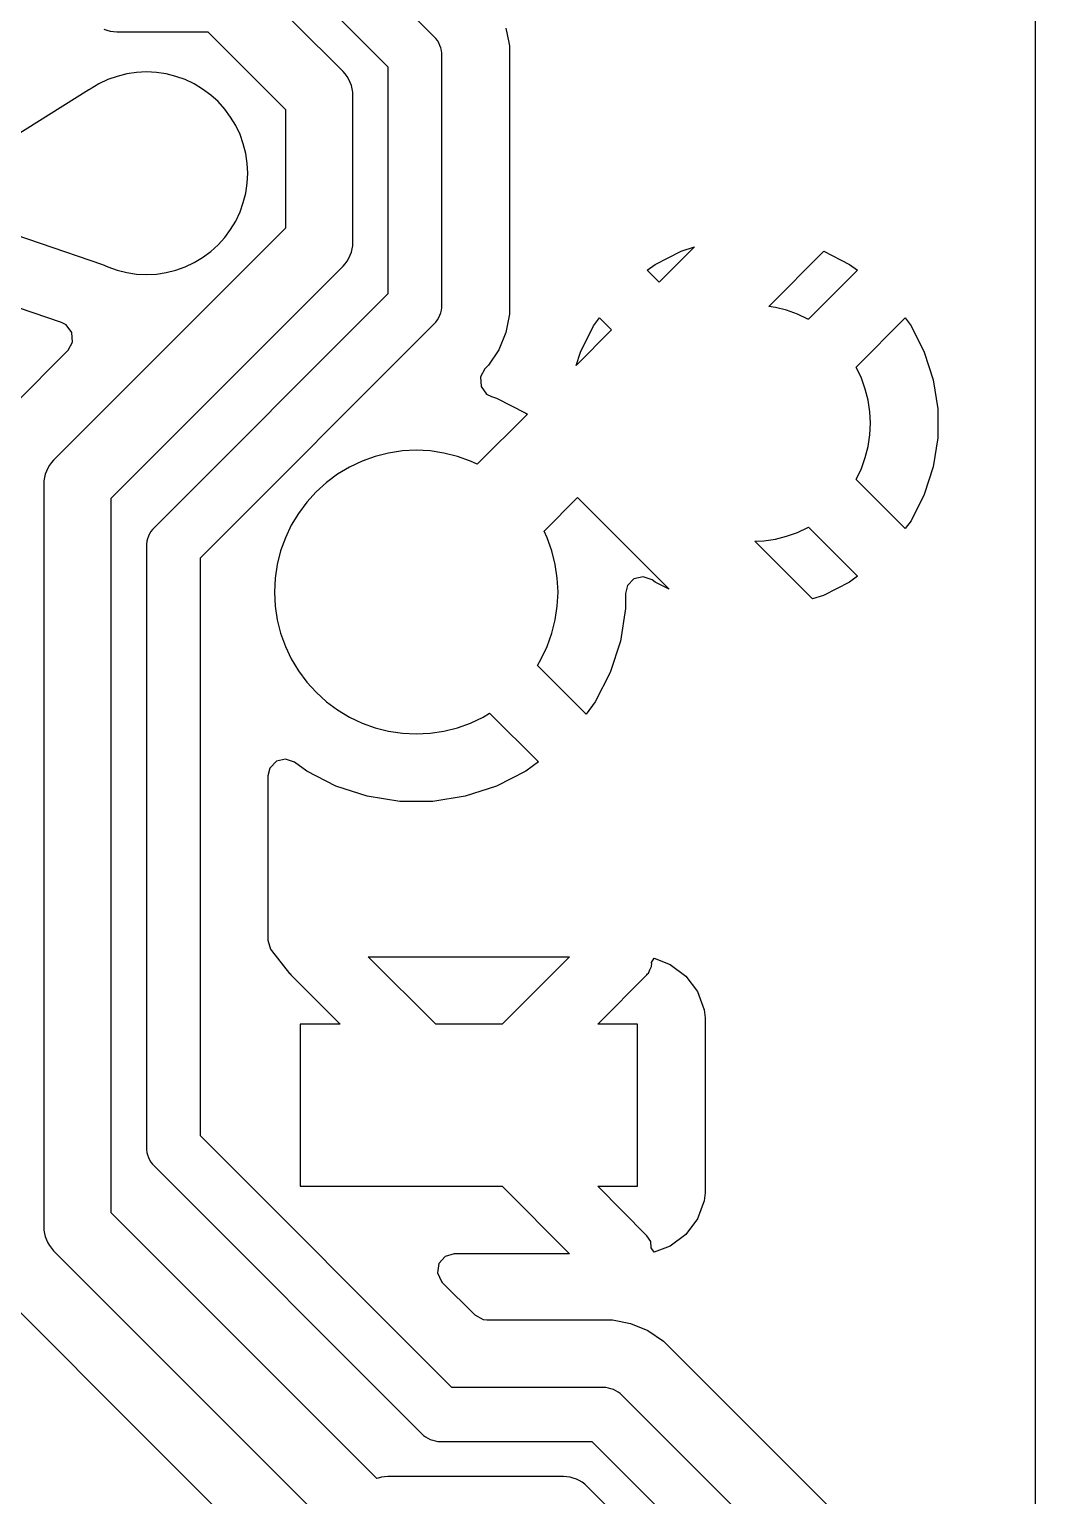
# Model space of a CAD drawing. Header units: metres. Extents: x 0.3 to 99.7, y 0.3 to 59.7.
# Drawn here: x 92.24 to 99.7, y 32.41 to 43.27 of the extents above; entities that cross this region are included whole.
import ezdxf

# ---------------------------------------------------------------- set-up
doc = ezdxf.new("R2010")
doc.units = ezdxf.units.M

msp = doc.modelspace()

# ---------------------------------------------------------------- linework, layer by layer
for points in [[(99.699, 3.803), (99.699, 56.197)], [(93.98, 43.91), (94.9, 42.989), (94.9, 42.989), (94.9, 42.989), (94.9, 42.989), (94.9, 42.989), (94.9, 42.989), (94.9, 42.989), (94.9, 42.989), (94.9, 42.989), (94.9, 42.989), (94.9, 42.989), (94.9, 42.989), (94.9, 42.989), (94.9, 42.989), (94.9, 42.989), (94.9, 42.989), (94.9, 42.989), (94.9, 42.989), (94.9, 41.31), (94.9, 41.31), (94.9, 41.31), (94.9, 41.31), (94.9, 41.31), (94.9, 41.31), (94.9, 41.31), (94.9, 41.31), (94.9, 41.31), (94.9, 41.31), (94.9, 41.31), (94.9, 41.31), (94.9, 41.31), (94.9, 41.31), (94.9, 41.31), (94.9, 41.31), (94.9, 41.31), (94.9, 41.31), (93.169, 39.578), (93.155, 39.564), (93.144, 39.548), (93.134, 39.531), (93.125, 39.513), (93.119, 39.495), (93.114, 39.476), (93.111, 39.456), (93.11, 39.437), (93.11, 34.99), (93.111, 34.97), (93.114, 34.951), (93.119, 34.932), (93.125, 34.913), (93.134, 34.896), (93.144, 34.879), (93.155, 34.863), (93.169, 34.849), (95.149, 32.869), (95.163, 32.855), (95.179, 32.844), (95.196, 32.834), (95.213, 32.825), (95.232, 32.819), (95.251, 32.814), (95.27, 32.811), (95.29, 32.81), (96.411, 32.81), (96.411, 32.81), (96.411, 32.81), (96.411, 32.81), (96.411, 32.81), (96.411, 32.81), (96.411, 32.81), (96.411, 32.81), (96.411, 32.81), (96.411, 32.81), (96.411, 32.81), (96.411, 32.81), (96.411, 32.81), (96.411, 32.81), (96.411, 32.81), (96.411, 32.81), (96.411, 32.81), (96.411, 32.81), (97.8, 31.421)], [(98.141, 31.646), (96.636, 33.151), (96.621, 33.165), (96.605, 33.176), (96.588, 33.186), (96.571, 33.195), (96.552, 33.201), (96.533, 33.206), (96.514, 33.209), (96.494, 33.21), (95.373, 33.21), (95.373, 33.21), (95.373, 33.21), (95.373, 33.21), (95.373, 33.21), (95.373, 33.21), (95.373, 33.21), (95.373, 33.21), (95.373, 33.21), (95.373, 33.21), (95.373, 33.21), (95.373, 33.21), (95.373, 33.21), (95.373, 33.21), (95.373, 33.21), (95.373, 33.21), (95.373, 33.21), (95.373, 33.21), (93.51, 35.073), (93.51, 35.073), (93.51, 35.073), (93.51, 35.073), (93.51, 35.073), (93.51, 35.073), (93.51, 35.073), (93.51, 35.073), (93.51, 35.073), (93.51, 35.073), (93.51, 35.073), (93.51, 35.073), (93.51, 35.073), (93.51, 35.073), (93.51, 35.073), (93.51, 35.073), (93.51, 35.073), (93.51, 35.073), (93.51, 39.354), (93.51, 39.354), (93.51, 39.354), (93.51, 39.354), (93.51, 39.354), (93.51, 39.354), (93.51, 39.354), (93.51, 39.354), (93.51, 39.354), (93.51, 39.354), (93.51, 39.354), (93.51, 39.354), (93.51, 39.354), (93.51, 39.354), (93.51, 39.354), (93.51, 39.354), (93.51, 39.354), (93.51, 39.354), (95.241, 41.085), (95.255, 41.1), (95.266, 41.116), (95.276, 41.133), (95.285, 41.15), (95.291, 41.169), (95.296, 41.188), (95.299, 41.207), (95.3, 41.227), (95.3, 43.072), (95.299, 43.092), (95.296, 43.111), (95.291, 43.13), (95.285, 43.149), (95.276, 43.167), (95.266, 43.184), (95.255, 43.199), (95.241, 43.214), (94.602, 43.853)], [(97.438, 31.416), (96.377, 32.477), (96.359, 32.493), (96.339, 32.508), (96.318, 32.521), (96.296, 32.531), (96.273, 32.539), (96.249, 32.545), (96.225, 32.549), (96.2, 32.55), (94.9, 32.55), (94.875, 32.549), (94.851, 32.545), (94.827, 32.539), (94.818, 32.536), (94.818, 32.536), (94.818, 32.536), (94.818, 32.536), (94.818, 32.536), (94.818, 32.536), (94.818, 32.536), (94.818, 32.536), (94.818, 32.536), (94.818, 32.536), (94.818, 32.536), (94.818, 32.536), (94.818, 32.536), (94.818, 32.536), (94.818, 32.536), (94.818, 32.536), (94.818, 32.536), (94.818, 32.536), (94.818, 32.536), (94.818, 32.536), (94.818, 32.536), (94.818, 32.536), (94.818, 32.536), (94.818, 32.536), (94.818, 32.536), (94.818, 32.536), (92.85, 34.504), (92.85, 34.504), (92.85, 34.504), (92.85, 34.504), (92.85, 34.504), (92.85, 34.504), (92.85, 34.504), (92.85, 34.504), (92.85, 34.504), (92.85, 34.504), (92.85, 34.504), (92.85, 34.504), (92.85, 34.504), (92.85, 34.504), (92.85, 34.504), (92.85, 34.504), (92.85, 34.504), (92.85, 34.504), (92.85, 39.796), (92.85, 39.796), (92.85, 39.796), (92.85, 39.796), (92.85, 39.796), (92.85, 39.796), (92.85, 39.796), (92.85, 39.796), (92.85, 39.796), (92.85, 39.796), (92.85, 39.796), (92.85, 39.796), (92.85, 39.796), (92.85, 39.796), (92.85, 39.796), (92.85, 39.796), (92.85, 39.796), (92.85, 39.796), (94.567, 41.513), (94.583, 41.531), (94.598, 41.551), (94.611, 41.572), (94.621, 41.594), (94.629, 41.617), (94.635, 41.641), (94.639, 41.665), (94.64, 41.69), (94.64, 42.778), (94.639, 42.803), (94.635, 42.827), (94.629, 42.851), (94.621, 42.874), (94.611, 42.896), (94.598, 42.917), (94.583, 42.937), (94.567, 42.955), (93.845, 43.677)], [(92.795, 43.269), (92.818, 43.261), (92.842, 43.255), (92.866, 43.251), (92.89, 43.25), (93.565, 43.25), (93.565, 43.25), (93.565, 43.25), (93.565, 43.25), (93.565, 43.25), (93.565, 43.25), (93.565, 43.25), (93.565, 43.25), (93.565, 43.25), (93.565, 43.25), (93.565, 43.25), (93.565, 43.25), (93.565, 43.25), (93.565, 43.25), (93.565, 43.25), (93.565, 43.25), (93.565, 43.25), (93.565, 43.25), (94.14, 42.675), (94.14, 42.675), (94.14, 42.675), (94.14, 42.675), (94.14, 42.675), (94.14, 42.675), (94.14, 42.675), (94.14, 42.675), (94.14, 42.675), (94.14, 42.675), (94.14, 42.675), (94.14, 42.675), (94.14, 42.675), (94.14, 42.675), (94.14, 42.675), (94.14, 42.675), (94.14, 42.675), (94.14, 42.675), (94.14, 41.794), (94.14, 41.794), (94.14, 41.794), (94.14, 41.794), (94.14, 41.794), (94.14, 41.794), (94.14, 41.794), (94.14, 41.794), (94.14, 41.794), (94.14, 41.794), (94.14, 41.794), (94.14, 41.794), (94.14, 41.794), (94.14, 41.794), (94.14, 41.794), (94.14, 41.794), (94.14, 41.794), (94.14, 41.794), (92.423, 40.077), (92.407, 40.059), (92.392, 40.039), (92.379, 40.018), (92.369, 39.996), (92.361, 39.973), (92.355, 39.949), (92.351, 39.925), (92.35, 39.9), (92.35, 34.4), (92.351, 34.375), (92.355, 34.351), (92.361, 34.327), (92.369, 34.304), (92.379, 34.282), (92.392, 34.261), (92.407, 34.241), (92.423, 34.223), (94.623, 32.023)], [(95.774, 43.277), (95.795, 43.17), (95.8, 43.145), (95.801, 43.141), (95.801, 43.141), (95.801, 43.141), (95.801, 43.141), (95.801, 43.141), (95.801, 43.141), (95.801, 41.158), (95.801, 41.158), (95.801, 41.158), (95.801, 41.158), (95.801, 41.158), (95.801, 41.158), (95.801, 41.158), (95.801, 41.158), (95.801, 41.158), (95.801, 41.158), (95.801, 41.158), (95.801, 41.158), (95.801, 41.158), (95.801, 41.158), (95.801, 41.158), (95.801, 41.158), (95.801, 41.158), (95.801, 41.158), (95.801, 41.158), (95.801, 41.158), (95.801, 41.158), (95.801, 41.158), (95.801, 41.158), (95.801, 41.158), (95.801, 41.158), (95.801, 41.158), (95.801, 41.158), (95.801, 41.158), (95.801, 41.158), (95.801, 41.158), (95.801, 41.158), (95.801, 41.158), (95.801, 41.158), (95.801, 41.158), (95.801, 41.158), (95.801, 41.158), (95.801, 41.158), (95.801, 41.158), (95.801, 41.158), (95.774, 41.023), (95.774, 41.023), (95.774, 41.023), (95.774, 41.023), (95.774, 41.023), (95.774, 41.023), (95.774, 41.023), (95.774, 41.023), (95.721, 40.895), (95.721, 40.895), (95.721, 40.895), (95.721, 40.895), (95.721, 40.895), (95.721, 40.895), (95.644, 40.78), (95.644, 40.78), (95.644, 40.78), (95.644, 40.78), (95.644, 40.78), (95.644, 40.78), (95.618, 40.754), (95.585, 40.693), (95.59, 40.623), (95.631, 40.567), (95.667, 40.549), (95.705, 40.536), (95.705, 40.536), (95.705, 40.536), (95.705, 40.536), (95.705, 40.536), (95.705, 40.536), (95.922, 40.426), (95.922, 40.426), (95.922, 40.426), (95.922, 40.426), (95.922, 40.426), (95.922, 40.426), (95.933, 40.418), (95.933, 40.418), (95.933, 40.418), (95.933, 40.418), (95.933, 40.418), (95.933, 40.418), (95.933, 40.418), (95.933, 40.418), (95.933, 40.418), (95.933, 40.418), (95.933, 40.418), (95.933, 40.418), (95.933, 40.418), (95.933, 40.418), (95.933, 40.418), (95.933, 40.418), (95.933, 40.418), (95.933, 40.418), (95.933, 40.418), (95.933, 40.418), (95.933, 40.418), (95.933, 40.418), (95.933, 40.418), (95.933, 40.418), (95.933, 40.418), (95.933, 40.418), (95.933, 40.418), (95.933, 40.418), (95.933, 40.418), (95.933, 40.418), (95.933, 40.418), (95.933, 40.418), (95.933, 40.418), (95.933, 40.418), (95.933, 40.418), (95.933, 40.418), (95.933, 40.418), (95.933, 40.418), (95.561, 40.047), (95.561, 40.047), (95.561, 40.047), (95.561, 40.047), (95.561, 40.047), (95.561, 40.047), (95.561, 40.047), (95.561, 40.047), (95.561, 40.047), (95.561, 40.047), (95.561, 40.047), (95.561, 40.047), (95.561, 40.047), (95.561, 40.047), (95.561, 40.047), (95.561, 40.047), (95.561, 40.047), (95.561, 40.047), (95.561, 40.047), (95.561, 40.047), (95.561, 40.047), (95.561, 40.047), (95.561, 40.047), (95.561, 40.047), (95.561, 40.047), (95.561, 40.047), (95.561, 40.047), (95.561, 40.047), (95.512, 40.07), (95.415, 40.105), (95.315, 40.13), (95.213, 40.145), (95.11, 40.15), (95.007, 40.145), (94.905, 40.13), (94.805, 40.105), (94.708, 40.07), (94.615, 40.026), (94.527, 39.973), (94.444, 39.912), (94.368, 39.842), (94.298, 39.766), (94.237, 39.683), (94.184, 39.595), (94.14, 39.502), (94.105, 39.405), (94.08, 39.305), (94.065, 39.203), (94.06, 39.1), (94.065, 38.997), (94.08, 38.895), (94.105, 38.795), (94.14, 38.698), (94.184, 38.605), (94.237, 38.517), (94.298, 38.434), (94.368, 38.358), (94.444, 38.288), (94.527, 38.227), (94.615, 38.174), (94.708, 38.13), (94.805, 38.095), (94.905, 38.07), (95.007, 38.055), (95.11, 38.05), (95.213, 38.055), (95.315, 38.07), (95.415, 38.095), (95.512, 38.13), (95.605, 38.174), (95.653, 38.203), (95.653, 38.203), (95.653, 38.203), (95.653, 38.203), (95.653, 38.203), (95.653, 38.203), (95.653, 38.203), (95.653, 38.203), (95.653, 38.203), (95.653, 38.203), (95.653, 38.203), (95.653, 38.203), (95.653, 38.203), (95.653, 38.203), (95.653, 38.203), (95.653, 38.203), (95.653, 38.203), (95.653, 38.203), (95.653, 38.203), (95.653, 38.203), (95.653, 38.203), (95.653, 38.203), (95.653, 38.203), (95.653, 38.203), (95.653, 38.203), (95.653, 38.203), (95.653, 38.203), (95.653, 38.203), (96.015, 37.842), (96.015, 37.842), (96.015, 37.842), (96.015, 37.842), (96.015, 37.842), (96.015, 37.842), (96.015, 37.842), (96.015, 37.842), (96.015, 37.842), (96.015, 37.842), (96.015, 37.842), (96.015, 37.842), (96.015, 37.842), (96.015, 37.842), (96.015, 37.842), (96.015, 37.842), (96.015, 37.842), (96.015, 37.842), (96.015, 37.842), (96.015, 37.842), (96.015, 37.842), (96.015, 37.842), (96.015, 37.842), (96.015, 37.842), (96.015, 37.842), (96.015, 37.842), (96.015, 37.842), (96.015, 37.842), (96.015, 37.842), (96.015, 37.842), (96.015, 37.842), (96.015, 37.842), (96.015, 37.842), (96.015, 37.842), (96.015, 37.842), (96.015, 37.842), (96.015, 37.842), (96.015, 37.842), (96.015, 37.842), (96.015, 37.842), (95.922, 37.774), (95.922, 37.774), (95.922, 37.774), (95.922, 37.774), (95.922, 37.774), (95.922, 37.774), (95.705, 37.664), (95.705, 37.664), (95.705, 37.664), (95.705, 37.664), (95.705, 37.664), (95.705, 37.664), (95.473, 37.588), (95.473, 37.588), (95.473, 37.588), (95.473, 37.588), (95.473, 37.588), (95.473, 37.588), (95.232, 37.55), (95.232, 37.55), (95.232, 37.55), (95.232, 37.55), (95.232, 37.55), (95.232, 37.55), (94.988, 37.55), (94.988, 37.55), (94.988, 37.55), (94.988, 37.55), (94.988, 37.55), (94.988, 37.55), (94.747, 37.588), (94.747, 37.588), (94.747, 37.588), (94.747, 37.588), (94.747, 37.588), (94.747, 37.588), (94.515, 37.664), (94.515, 37.664), (94.515, 37.664), (94.515, 37.664), (94.515, 37.664), (94.515, 37.664), (94.298, 37.774), (94.298, 37.774), (94.298, 37.774), (94.298, 37.774), (94.298, 37.774), (94.298, 37.774), (94.207, 37.84), (94.142, 37.863), (94.074, 37.848), (94.025, 37.797), (94.011, 37.74), (94.011, 36.523), (94.03, 36.456), (94.037, 36.446), (94.171, 36.276), (94.176, 36.273), (94.176, 36.273), (94.176, 36.273), (94.176, 36.273), (94.176, 36.273), (94.176, 36.273), (94.176, 36.273), (94.176, 36.273), (94.176, 36.273), (94.176, 36.273), (94.181, 36.266), (94.546, 35.9), (94.546, 35.9), (94.546, 35.9), (94.546, 35.9), (94.546, 35.9), (94.546, 35.9), (94.546, 35.9), (94.546, 35.9), (94.546, 35.9), (94.546, 35.9), (94.546, 35.9), (94.546, 35.9), (94.546, 35.9), (94.546, 35.9), (94.546, 35.9), (94.546, 35.9), (94.546, 35.9), (94.546, 35.9), (94.546, 35.9), (94.546, 35.9), (94.546, 35.9), (94.546, 35.9), (94.546, 35.9), (94.546, 35.9), (94.546, 35.9), (94.546, 35.9), (94.546, 35.9), (94.546, 35.9), (94.546, 35.9), (94.546, 35.9), (94.546, 35.9), (94.546, 35.9), (94.546, 35.9), (94.546, 35.9), (94.546, 35.9), (94.546, 35.9), (94.546, 35.9), (94.546, 35.9), (94.546, 35.9), (94.546, 35.9), (94.546, 35.9), (94.546, 35.9), (94.546, 35.9), (94.546, 35.9), (94.546, 35.9), (94.546, 35.9), (94.546, 35.9), (94.546, 35.9), (94.546, 35.9), (94.546, 35.9), (94.25, 35.9), (94.25, 34.7), (95.746, 34.7), (95.746, 34.7), (95.746, 34.7), (95.746, 34.7), (95.746, 34.7), (95.746, 34.7), (95.746, 34.7), (95.746, 34.7), (95.746, 34.7), (95.746, 34.7), (95.746, 34.7), (95.746, 34.7), (95.746, 34.7), (95.746, 34.7), (95.746, 34.7), (95.746, 34.7), (95.746, 34.7), (95.746, 34.7), (96.246, 34.2), (96.246, 34.2), (96.246, 34.2), (96.246, 34.2), (96.246, 34.2), (96.246, 34.2), (96.246, 34.2), (96.246, 34.2), (96.246, 34.2), (96.246, 34.2), (96.246, 34.2), (96.246, 34.2), (96.246, 34.2), (96.246, 34.2), (96.246, 34.2), (96.246, 34.2), (96.246, 34.2), (96.246, 34.2), (96.246, 34.2), (96.246, 34.2), (96.246, 34.2), (96.246, 34.2), (96.246, 34.2), (96.246, 34.2), (96.246, 34.2), (96.246, 34.2), (96.246, 34.2), (96.246, 34.2), (96.246, 34.2), (96.246, 34.2), (96.246, 34.2), (96.246, 34.2), (96.246, 34.2), (96.246, 34.2), (96.246, 34.2), (96.246, 34.2), (96.246, 34.2), (96.246, 34.2), (96.246, 34.2), (96.246, 34.2), (96.246, 34.2), (96.246, 34.2), (96.246, 34.2), (96.246, 34.2), (96.246, 34.2), (96.246, 34.2), (96.246, 34.2), (96.246, 34.2), (96.246, 34.2), (96.246, 34.2), (96.246, 34.2), (96.246, 34.2), (95.39, 34.2), (95.323, 34.18), (95.277, 34.128), (95.267, 34.058), (95.296, 33.995), (95.302, 33.988), (95.544, 33.747), (95.605, 33.713), (95.632, 33.711), (96.563, 33.711), (96.563, 33.711), (96.563, 33.711), (96.563, 33.711), (96.563, 33.711), (96.563, 33.711), (96.698, 33.684), (96.698, 33.684), (96.698, 33.684), (96.698, 33.684), (96.698, 33.684), (96.698, 33.684), (96.698, 33.684), (96.698, 33.684), (96.826, 33.631), (96.826, 33.631), (96.826, 33.631), (96.826, 33.631), (96.826, 33.631), (96.826, 33.631), (96.941, 33.554), (96.941, 33.554), (96.941, 33.554), (96.941, 33.554), (96.941, 33.554), (96.941, 33.554), (98.544, 31.951)], [(92.785, 41.527), (92.785, 41.527), (92.785, 41.527), (92.785, 41.527), (92.824, 41.509), (92.893, 41.484), (92.964, 41.466), (93.037, 41.455), (93.111, 41.452), (93.184, 41.455), (93.257, 41.466), (93.328, 41.484), (93.398, 41.509), (93.464, 41.54), (93.527, 41.578), (93.587, 41.622), (93.641, 41.671), (93.691, 41.726), (93.734, 41.785), (93.772, 41.848), (93.804, 41.915), (93.828, 41.984), (93.846, 42.055), (93.857, 42.128), (93.861, 42.202), (93.857, 42.275), (93.846, 42.348), (93.828, 42.419), (93.804, 42.489), (93.772, 42.555), (93.734, 42.618), (93.691, 42.677), (93.641, 42.732), (93.587, 42.781), (93.527, 42.825), (93.464, 42.863), (93.398, 42.895), (93.328, 42.919), (93.257, 42.937), (93.184, 42.948), (93.111, 42.952), (93.037, 42.948), (92.964, 42.937), (92.893, 42.919), (92.824, 42.895), (92.757, 42.863), (92.694, 42.825), (92.687, 42.82), (92.687, 42.82), (92.687, 42.82), (92.687, 42.82), (92.687, 42.82), (92.687, 42.82), (92.687, 42.82), (92.687, 42.82), (92.687, 42.82), (92.687, 42.82), (92.687, 42.82), (92.687, 42.82), (92.684, 42.819), (92.016, 42.402)], [(91.859, 41.842), (92.785, 41.527)], [(96.909, 41.394), (96.909, 41.394), (96.909, 41.394), (96.909, 41.394), (96.909, 41.394), (96.909, 41.394), (96.909, 41.394), (96.909, 41.394), (96.909, 41.394), (96.909, 41.394), (96.909, 41.394), (96.909, 41.394), (96.909, 41.394), (96.909, 41.394), (96.909, 41.394), (96.909, 41.394), (96.909, 41.394), (96.909, 41.394), (96.909, 41.394), (96.909, 41.394), (96.909, 41.394), (96.909, 41.394), (96.909, 41.394), (96.909, 41.394), (96.909, 41.394), (96.909, 41.394), (96.909, 41.394), (96.909, 41.394), (96.909, 41.394), (96.909, 41.394), (96.909, 41.394), (96.909, 41.394), (96.909, 41.394), (96.909, 41.394), (96.82, 41.483), (96.82, 41.483), (96.82, 41.483), (96.82, 41.483), (96.82, 41.483), (96.82, 41.483), (96.82, 41.483), (96.82, 41.483), (96.82, 41.483), (96.82, 41.483), (96.82, 41.483), (96.82, 41.483), (96.82, 41.483), (96.82, 41.483), (96.82, 41.483), (96.82, 41.483), (96.82, 41.483), (96.82, 41.483), (96.82, 41.483), (96.82, 41.483), (96.82, 41.483), (96.82, 41.483), (96.82, 41.483), (96.82, 41.483), (96.82, 41.483), (96.82, 41.483), (96.82, 41.483), (96.82, 41.483), (96.82, 41.483), (96.82, 41.483), (96.82, 41.483), (96.82, 41.483), (96.82, 41.483), (96.82, 41.483), (96.82, 41.483), (96.82, 41.483), (96.82, 41.483), (96.82, 41.483), (96.82, 41.483), (96.82, 41.483), (96.879, 41.526), (96.879, 41.526), (96.879, 41.526), (96.879, 41.526), (96.879, 41.526), (96.879, 41.526), (97.072, 41.624), (97.072, 41.624), (97.072, 41.624), (97.072, 41.624), (97.072, 41.624), (97.072, 41.624), (97.072, 41.624), (97.072, 41.624), (97.072, 41.624), (97.072, 41.624), (97.171, 41.656), (97.171, 41.656), (97.171, 41.656), (97.171, 41.656), (97.171, 41.656), (97.171, 41.656), (97.171, 41.656), (97.171, 41.656), (97.171, 41.656), (97.171, 41.656), (97.171, 41.656), (97.171, 41.656), (97.171, 41.656), (97.171, 41.656), (97.171, 41.656), (97.171, 41.656), (97.171, 41.656), (97.171, 41.656), (97.171, 41.656), (97.171, 41.656), (97.171, 41.656), (97.171, 41.656), (97.171, 41.656), (97.171, 41.656), (97.171, 41.656), (97.171, 41.656), (97.171, 41.656), (97.171, 41.656), (97.171, 41.656), (97.171, 41.656), (97.171, 41.656), (97.171, 41.656), (97.171, 41.656), (97.171, 41.656), (97.171, 41.656), (97.171, 41.656), (97.171, 41.656), (97.171, 41.656), (97.171, 41.656), (97.171, 41.656), (97.171, 41.656), (97.171, 41.656), (97.171, 41.656), (97.171, 41.656), (97.171, 41.656), (97.171, 41.656), (97.171, 41.656), (97.171, 41.656), (97.171, 41.656), (97.171, 41.656), (97.171, 41.656), (97.171, 41.656), (97.171, 41.656), (97.171, 41.656), (97.171, 41.656), (97.171, 41.656), (96.909, 41.394)], [(98.016, 41.12), (98.016, 41.12), (98.016, 41.12), (98.016, 41.12), (98.016, 41.12), (98.016, 41.12), (98.016, 41.12), (98.016, 41.12), (98.016, 41.12), (98.016, 41.12), (98.016, 41.12), (98.016, 41.12), (98.016, 41.12), (98.016, 41.12), (98.016, 41.12), (98.016, 41.12), (98.016, 41.12), (98.016, 41.12), (98.016, 41.12), (98.016, 41.12), (98.016, 41.12), (98.016, 41.12), (98.016, 41.12), (98.016, 41.12), (98.016, 41.12), (98.016, 41.12), (98.016, 41.12), (98.016, 41.12), (98.012, 41.122), (97.935, 41.158), (97.854, 41.187), (97.771, 41.208), (97.721, 41.216), (97.721, 41.216), (97.721, 41.216), (97.721, 41.216), (97.721, 41.216), (97.721, 41.216), (97.721, 41.216), (97.721, 41.216), (97.721, 41.216), (97.721, 41.216), (97.721, 41.216), (97.721, 41.216), (97.721, 41.216), (97.721, 41.216), (97.721, 41.216), (97.721, 41.216), (97.721, 41.216), (97.721, 41.216), (97.721, 41.216), (97.721, 41.216), (97.721, 41.216), (97.721, 41.216), (97.721, 41.216), (97.721, 41.216), (97.721, 41.216), (97.721, 41.216), (97.721, 41.216), (97.721, 41.216), (97.721, 41.216), (97.721, 41.216), (97.721, 41.216), (97.721, 41.216), (97.721, 41.216), (97.721, 41.216), (97.721, 41.216), (97.721, 41.216), (97.721, 41.216), (97.721, 41.216), (97.721, 41.216), (97.721, 41.216), (97.721, 41.216), (97.721, 41.216), (97.721, 41.216), (97.721, 41.216), (97.721, 41.216), (97.721, 41.216), (98.129, 41.624), (98.129, 41.624), (98.129, 41.624), (98.129, 41.624), (98.129, 41.624), (98.129, 41.624), (98.129, 41.624), (98.129, 41.624), (98.129, 41.624), (98.129, 41.624), (98.129, 41.624), (98.129, 41.624), (98.129, 41.624), (98.129, 41.624), (98.129, 41.624), (98.129, 41.624), (98.129, 41.624), (98.129, 41.624), (98.129, 41.624), (98.129, 41.624), (98.129, 41.624), (98.129, 41.624), (98.129, 41.624), (98.129, 41.624), (98.129, 41.624), (98.129, 41.624), (98.129, 41.624), (98.129, 41.624), (98.321, 41.526), (98.321, 41.526), (98.321, 41.526), (98.321, 41.526), (98.321, 41.526), (98.321, 41.526), (98.38, 41.483), (98.38, 41.483), (98.38, 41.483), (98.38, 41.483), (98.38, 41.483), (98.38, 41.483), (98.38, 41.483), (98.38, 41.483), (98.38, 41.483), (98.38, 41.483), (98.38, 41.483), (98.38, 41.483), (98.38, 41.483), (98.38, 41.483), (98.38, 41.483), (98.38, 41.483), (98.38, 41.483), (98.38, 41.483), (98.38, 41.483), (98.38, 41.483), (98.38, 41.483), (98.38, 41.483), (98.38, 41.483), (98.38, 41.483), (98.38, 41.483), (98.38, 41.483), (98.38, 41.483), (98.38, 41.483), (98.38, 41.483), (98.38, 41.483), (98.38, 41.483), (98.38, 41.483), (98.38, 41.483), (98.38, 41.483), (98.38, 41.483), (98.38, 41.483), (98.38, 41.483), (98.38, 41.483), (98.016, 41.12)], [(92.122, 40.483), (92.53, 40.891), (92.563, 40.952), (92.558, 41.022), (92.516, 41.078), (92.482, 41.096), (92.06, 41.24)], [(96.556, 41.041), (96.556, 41.041), (96.556, 41.041), (96.556, 41.041), (96.556, 41.041), (96.556, 41.041), (96.556, 41.041), (96.556, 41.041), (96.556, 41.041), (96.556, 41.041), (96.556, 41.041), (96.556, 41.041), (96.556, 41.041), (96.556, 41.041), (96.556, 41.041), (96.556, 41.041), (96.556, 41.041), (96.556, 41.041), (96.556, 41.041), (96.556, 41.041), (96.556, 41.041), (96.556, 41.041), (96.556, 41.041), (96.556, 41.041), (96.556, 41.041), (96.556, 41.041), (96.556, 41.041), (96.556, 41.041), (96.556, 41.041), (96.556, 41.041), (96.556, 41.041), (96.556, 41.041), (96.556, 41.041), (96.556, 41.041), (96.294, 40.779), (96.294, 40.779), (96.294, 40.779), (96.294, 40.779), (96.294, 40.779), (96.294, 40.779), (96.294, 40.779), (96.294, 40.779), (96.294, 40.779), (96.294, 40.779), (96.294, 40.779), (96.294, 40.779), (96.294, 40.779), (96.294, 40.779), (96.294, 40.779), (96.294, 40.779), (96.294, 40.779), (96.294, 40.779), (96.294, 40.779), (96.294, 40.779), (96.294, 40.779), (96.294, 40.779), (96.294, 40.779), (96.294, 40.779), (96.294, 40.779), (96.294, 40.779), (96.294, 40.779), (96.294, 40.779), (96.294, 40.779), (96.294, 40.779), (96.294, 40.779), (96.294, 40.779), (96.294, 40.779), (96.294, 40.779), (96.294, 40.779), (96.294, 40.779), (96.294, 40.779), (96.294, 40.779), (96.294, 40.779), (96.294, 40.779), (96.294, 40.779), (96.294, 40.779), (96.294, 40.779), (96.294, 40.779), (96.294, 40.779), (96.294, 40.779), (96.294, 40.779), (96.294, 40.779), (96.294, 40.779), (96.294, 40.779), (96.294, 40.779), (96.294, 40.779), (96.294, 40.779), (96.294, 40.779), (96.294, 40.779), (96.294, 40.779), (96.326, 40.878), (96.326, 40.878), (96.326, 40.878), (96.326, 40.878), (96.326, 40.878), (96.326, 40.878), (96.326, 40.878), (96.326, 40.878), (96.326, 40.878), (96.326, 40.878), (96.424, 41.071), (96.424, 41.071), (96.424, 41.071), (96.424, 41.071), (96.424, 41.071), (96.424, 41.071), (96.467, 41.13), (96.467, 41.13), (96.467, 41.13), (96.467, 41.13), (96.467, 41.13), (96.467, 41.13), (96.467, 41.13), (96.467, 41.13), (96.467, 41.13), (96.467, 41.13), (96.467, 41.13), (96.467, 41.13), (96.467, 41.13), (96.467, 41.13), (96.467, 41.13), (96.467, 41.13), (96.467, 41.13), (96.467, 41.13), (96.467, 41.13), (96.467, 41.13), (96.467, 41.13), (96.467, 41.13), (96.467, 41.13), (96.467, 41.13), (96.467, 41.13), (96.467, 41.13), (96.467, 41.13), (96.467, 41.13), (96.467, 41.13), (96.467, 41.13), (96.467, 41.13), (96.467, 41.13), (96.467, 41.13), (96.467, 41.13), (96.467, 41.13), (96.467, 41.13), (96.467, 41.13), (96.467, 41.13), (96.467, 41.13), (96.467, 41.13), (96.467, 41.13), (96.467, 41.13), (96.467, 41.13), (96.467, 41.13), (96.467, 41.13), (96.467, 41.13), (96.467, 41.13), (96.467, 41.13), (96.467, 41.13), (96.467, 41.13), (96.467, 41.13), (96.556, 41.041)], [(98.37, 39.934), (98.37, 39.934), (98.37, 39.934), (98.37, 39.934), (98.37, 39.934), (98.37, 39.934), (98.37, 39.934), (98.37, 39.934), (98.37, 39.934), (98.37, 39.934), (98.37, 39.934), (98.37, 39.934), (98.37, 39.934), (98.37, 39.934), (98.37, 39.934), (98.37, 39.934), (98.37, 39.934), (98.37, 39.934), (98.37, 39.934), (98.37, 39.934), (98.37, 39.934), (98.37, 39.934), (98.37, 39.934), (98.37, 39.934), (98.37, 39.934), (98.37, 39.934), (98.37, 39.934), (98.37, 39.934), (98.372, 39.938), (98.408, 40.015), (98.437, 40.096), (98.458, 40.179), (98.471, 40.264), (98.475, 40.35), (98.471, 40.436), (98.458, 40.521), (98.437, 40.604), (98.408, 40.685), (98.372, 40.762), (98.37, 40.766), (98.37, 40.766), (98.37, 40.766), (98.37, 40.766), (98.37, 40.766), (98.37, 40.766), (98.37, 40.766), (98.37, 40.766), (98.37, 40.766), (98.37, 40.766), (98.37, 40.766), (98.37, 40.766), (98.37, 40.766), (98.37, 40.766), (98.37, 40.766), (98.37, 40.766), (98.37, 40.766), (98.37, 40.766), (98.37, 40.766), (98.37, 40.766), (98.37, 40.766), (98.37, 40.766), (98.37, 40.766), (98.37, 40.766), (98.37, 40.766), (98.37, 40.766), (98.37, 40.766), (98.37, 40.766), (98.733, 41.13), (98.733, 41.13), (98.733, 41.13), (98.733, 41.13), (98.733, 41.13), (98.733, 41.13), (98.733, 41.13), (98.733, 41.13), (98.733, 41.13), (98.733, 41.13), (98.733, 41.13), (98.733, 41.13), (98.733, 41.13), (98.733, 41.13), (98.733, 41.13), (98.733, 41.13), (98.733, 41.13), (98.733, 41.13), (98.733, 41.13), (98.733, 41.13), (98.733, 41.13), (98.733, 41.13), (98.733, 41.13), (98.733, 41.13), (98.733, 41.13), (98.733, 41.13), (98.733, 41.13), (98.733, 41.13), (98.733, 41.13), (98.733, 41.13), (98.733, 41.13), (98.733, 41.13), (98.733, 41.13), (98.733, 41.13), (98.733, 41.13), (98.733, 41.13), (98.733, 41.13), (98.733, 41.13), (98.776, 41.071), (98.776, 41.071), (98.776, 41.071), (98.776, 41.071), (98.776, 41.071), (98.776, 41.071), (98.874, 40.878), (98.874, 40.878), (98.874, 40.878), (98.874, 40.878), (98.874, 40.878), (98.874, 40.878), (98.874, 40.878), (98.874, 40.878), (98.874, 40.878), (98.874, 40.878), (98.941, 40.672), (98.941, 40.672), (98.941, 40.672), (98.941, 40.672), (98.941, 40.672), (98.941, 40.672), (98.975, 40.458), (98.975, 40.458), (98.975, 40.458), (98.975, 40.458), (98.975, 40.458), (98.975, 40.458), (98.975, 40.242), (98.975, 40.242), (98.975, 40.242), (98.975, 40.242), (98.975, 40.242), (98.975, 40.242), (98.941, 40.028), (98.941, 40.028), (98.941, 40.028), (98.941, 40.028), (98.941, 40.028), (98.941, 40.028), (98.874, 39.822), (98.874, 39.822), (98.874, 39.822), (98.874, 39.822), (98.874, 39.822), (98.874, 39.822), (98.874, 39.822), (98.874, 39.822), (98.874, 39.822), (98.874, 39.822), (98.776, 39.629), (98.776, 39.629), (98.776, 39.629), (98.776, 39.629), (98.776, 39.629), (98.776, 39.629), (98.733, 39.57), (98.733, 39.57), (98.733, 39.57), (98.733, 39.57), (98.733, 39.57), (98.733, 39.57), (98.733, 39.57), (98.733, 39.57), (98.733, 39.57), (98.733, 39.57), (98.733, 39.57), (98.733, 39.57), (98.733, 39.57), (98.733, 39.57), (98.733, 39.57), (98.733, 39.57), (98.733, 39.57), (98.733, 39.57), (98.733, 39.57), (98.733, 39.57), (98.733, 39.57), (98.733, 39.57), (98.733, 39.57), (98.733, 39.57), (98.733, 39.57), (98.733, 39.57), (98.733, 39.57), (98.733, 39.57), (98.733, 39.57), (98.733, 39.57), (98.733, 39.57), (98.733, 39.57), (98.733, 39.57), (98.733, 39.57), (98.733, 39.57), (98.733, 39.57), (98.733, 39.57), (98.733, 39.57), (98.733, 39.57), (98.733, 39.57), (98.37, 39.934)], [(96.984, 39.121), (96.984, 39.121), (96.984, 39.121), (96.984, 39.121), (96.984, 39.121), (96.984, 39.121), (96.984, 39.121), (96.984, 39.121), (96.984, 39.121), (96.984, 39.121), (96.984, 39.121), (96.984, 39.121), (96.984, 39.121), (96.984, 39.121), (96.984, 39.121), (96.984, 39.121), (96.984, 39.121), (96.984, 39.121), (96.984, 39.121), (96.984, 39.121), (96.984, 39.121), (96.984, 39.121), (96.984, 39.121), (96.984, 39.121), (96.984, 39.121), (96.984, 39.121), (96.984, 39.121), (96.984, 39.121), (96.984, 39.121), (96.984, 39.121), (96.984, 39.121), (96.984, 39.121), (96.984, 39.121), (96.984, 39.121), (96.984, 39.121), (96.984, 39.121), (96.984, 39.121), (96.984, 39.121), (96.984, 39.121), (96.984, 39.121), (96.984, 39.121), (96.984, 39.121), (96.984, 39.121), (96.984, 39.121), (96.984, 39.121), (96.984, 39.121), (96.984, 39.121), (96.984, 39.121), (96.984, 39.121), (96.984, 39.121), (96.984, 39.121), (96.984, 39.121), (96.984, 39.121), (96.984, 39.121), (96.984, 39.121), (96.984, 39.121), (96.984, 39.121), (96.984, 39.121), (96.984, 39.121), (96.984, 39.121), (96.879, 39.174), (96.879, 39.174), (96.879, 39.174), (96.879, 39.174), (96.879, 39.174), (96.879, 39.174), (96.857, 39.19), (96.791, 39.214), (96.723, 39.198), (96.674, 39.148), (96.66, 39.09), (96.66, 38.978), (96.66, 38.978), (96.66, 38.978), (96.66, 38.978), (96.66, 38.978), (96.66, 38.978), (96.622, 38.737), (96.622, 38.737), (96.622, 38.737), (96.622, 38.737), (96.622, 38.737), (96.622, 38.737), (96.546, 38.505), (96.546, 38.505), (96.546, 38.505), (96.546, 38.505), (96.546, 38.505), (96.546, 38.505), (96.436, 38.288), (96.436, 38.288), (96.436, 38.288), (96.436, 38.288), (96.436, 38.288), (96.436, 38.288), (96.368, 38.195), (96.368, 38.195), (96.368, 38.195), (96.368, 38.195), (96.368, 38.195), (96.368, 38.195), (96.368, 38.195), (96.368, 38.195), (96.368, 38.195), (96.368, 38.195), (96.368, 38.195), (96.368, 38.195), (96.368, 38.195), (96.368, 38.195), (96.368, 38.195), (96.368, 38.195), (96.368, 38.195), (96.368, 38.195), (96.368, 38.195), (96.368, 38.195), (96.368, 38.195), (96.368, 38.195), (96.368, 38.195), (96.368, 38.195), (96.368, 38.195), (96.368, 38.195), (96.368, 38.195), (96.368, 38.195), (96.368, 38.195), (96.368, 38.195), (96.368, 38.195), (96.368, 38.195), (96.368, 38.195), (96.368, 38.195), (96.368, 38.195), (96.368, 38.195), (96.368, 38.195), (96.368, 38.195), (96.368, 38.195), (96.368, 38.195), (96.007, 38.557), (96.007, 38.557), (96.007, 38.557), (96.007, 38.557), (96.007, 38.557), (96.007, 38.557), (96.007, 38.557), (96.007, 38.557), (96.007, 38.557), (96.007, 38.557), (96.007, 38.557), (96.007, 38.557), (96.007, 38.557), (96.007, 38.557), (96.007, 38.557), (96.007, 38.557), (96.007, 38.557), (96.007, 38.557), (96.007, 38.557), (96.007, 38.557), (96.007, 38.557), (96.007, 38.557), (96.007, 38.557), (96.007, 38.557), (96.007, 38.557), (96.007, 38.557), (96.007, 38.557), (96.007, 38.557), (96.036, 38.605), (96.08, 38.698), (96.115, 38.795), (96.14, 38.895), (96.155, 38.997), (96.16, 39.1), (96.155, 39.203), (96.14, 39.305), (96.115, 39.405), (96.08, 39.502), (96.057, 39.551), (96.057, 39.551), (96.057, 39.551), (96.057, 39.551), (96.057, 39.551), (96.057, 39.551), (96.057, 39.551), (96.057, 39.551), (96.057, 39.551), (96.057, 39.551), (96.057, 39.551), (96.057, 39.551), (96.057, 39.551), (96.057, 39.551), (96.057, 39.551), (96.057, 39.551), (96.057, 39.551), (96.057, 39.551), (96.057, 39.551), (96.057, 39.551), (96.057, 39.551), (96.057, 39.551), (96.057, 39.551), (96.057, 39.551), (96.057, 39.551), (96.057, 39.551), (96.057, 39.551), (96.057, 39.551), (96.305, 39.8), (96.305, 39.8), (96.305, 39.8), (96.305, 39.8), (96.305, 39.8), (96.305, 39.8), (96.305, 39.8), (96.305, 39.8), (96.305, 39.8), (96.305, 39.8), (96.305, 39.8), (96.305, 39.8), (96.305, 39.8), (96.305, 39.8), (96.305, 39.8), (96.305, 39.8), (96.305, 39.8), (96.305, 39.8), (96.305, 39.8), (96.305, 39.8), (96.305, 39.8), (96.305, 39.8), (96.305, 39.8), (96.305, 39.8), (96.305, 39.8), (96.305, 39.8), (96.305, 39.8), (96.305, 39.8), (96.305, 39.8), (96.305, 39.8), (96.305, 39.8), (96.305, 39.8), (96.305, 39.8), (96.305, 39.8), (96.984, 39.121)], [(98.046, 39.049), (98.046, 39.049), (98.046, 39.049), (98.046, 39.049), (98.046, 39.049), (98.046, 39.049), (98.046, 39.049), (98.046, 39.049), (98.046, 39.049), (98.046, 39.049), (98.046, 39.049), (98.046, 39.049), (98.046, 39.049), (98.046, 39.049), (98.046, 39.049), (98.046, 39.049), (98.046, 39.049), (98.046, 39.049), (98.046, 39.049), (98.046, 39.049), (98.046, 39.049), (98.046, 39.049), (98.046, 39.049), (98.046, 39.049), (97.619, 39.476), (97.619, 39.476), (97.619, 39.476), (97.619, 39.476), (97.619, 39.476), (97.619, 39.476), (97.619, 39.476), (97.619, 39.476), (97.619, 39.476), (97.619, 39.476), (97.619, 39.476), (97.619, 39.476), (97.619, 39.476), (97.619, 39.476), (97.619, 39.476), (97.619, 39.476), (97.619, 39.476), (97.619, 39.476), (97.619, 39.476), (97.619, 39.476), (97.619, 39.476), (97.619, 39.476), (97.619, 39.476), (97.619, 39.476), (97.619, 39.476), (97.619, 39.476), (97.619, 39.476), (97.619, 39.476), (97.619, 39.476), (97.619, 39.476), (97.619, 39.476), (97.619, 39.476), (97.619, 39.476), (97.619, 39.476), (97.619, 39.476), (97.619, 39.476), (97.619, 39.476), (97.619, 39.476), (97.619, 39.476), (97.619, 39.476), (97.619, 39.476), (97.619, 39.476), (97.619, 39.476), (97.619, 39.476), (97.619, 39.476), (97.619, 39.476), (97.619, 39.476), (97.619, 39.476), (97.686, 39.479), (97.771, 39.492), (97.854, 39.513), (97.935, 39.542), (98.012, 39.578), (98.016, 39.58), (98.016, 39.58), (98.016, 39.58), (98.016, 39.58), (98.016, 39.58), (98.016, 39.58), (98.016, 39.58), (98.016, 39.58), (98.016, 39.58), (98.016, 39.58), (98.016, 39.58), (98.016, 39.58), (98.016, 39.58), (98.016, 39.58), (98.016, 39.58), (98.016, 39.58), (98.016, 39.58), (98.016, 39.58), (98.016, 39.58), (98.016, 39.58), (98.016, 39.58), (98.016, 39.58), (98.016, 39.58), (98.016, 39.58), (98.016, 39.58), (98.016, 39.58), (98.016, 39.58), (98.016, 39.58), (98.38, 39.217), (98.38, 39.217), (98.38, 39.217), (98.38, 39.217), (98.38, 39.217), (98.38, 39.217), (98.38, 39.217), (98.38, 39.217), (98.38, 39.217), (98.38, 39.217), (98.38, 39.217), (98.38, 39.217), (98.38, 39.217), (98.38, 39.217), (98.38, 39.217), (98.38, 39.217), (98.38, 39.217), (98.38, 39.217), (98.38, 39.217), (98.38, 39.217), (98.38, 39.217), (98.38, 39.217), (98.38, 39.217), (98.38, 39.217), (98.38, 39.217), (98.38, 39.217), (98.38, 39.217), (98.38, 39.217), (98.38, 39.217), (98.38, 39.217), (98.38, 39.217), (98.38, 39.217), (98.38, 39.217), (98.38, 39.217), (98.38, 39.217), (98.38, 39.217), (98.38, 39.217), (98.38, 39.217), (98.321, 39.174), (98.321, 39.174), (98.321, 39.174), (98.321, 39.174), (98.321, 39.174), (98.321, 39.174), (98.128, 39.076), (98.128, 39.076), (98.128, 39.076), (98.128, 39.076), (98.128, 39.076), (98.128, 39.076), (98.128, 39.076), (98.128, 39.076), (98.128, 39.076), (98.128, 39.076), (98.046, 39.049)], [(95.746, 35.9), (95.746, 35.9), (95.746, 35.9), (95.746, 35.9), (95.746, 35.9), (95.746, 35.9), (95.746, 35.9), (95.746, 35.9), (95.746, 35.9), (95.746, 35.9), (95.746, 35.9), (95.746, 35.9), (95.746, 35.9), (95.746, 35.9), (95.746, 35.9), (95.746, 35.9), (95.746, 35.9), (95.746, 35.9), (95.254, 35.9), (95.254, 35.9), (95.254, 35.9), (95.254, 35.9), (95.254, 35.9), (95.254, 35.9), (95.254, 35.9), (95.254, 35.9), (95.254, 35.9), (95.254, 35.9), (95.254, 35.9), (95.254, 35.9), (95.254, 35.9), (95.254, 35.9), (95.254, 35.9), (95.254, 35.9), (95.254, 35.9), (95.254, 35.9), (94.754, 36.4), (94.754, 36.4), (94.754, 36.4), (94.754, 36.4), (94.754, 36.4), (94.754, 36.4), (94.754, 36.4), (94.754, 36.4), (94.754, 36.4), (94.754, 36.4), (94.754, 36.4), (94.754, 36.4), (94.754, 36.4), (94.754, 36.4), (94.754, 36.4), (94.754, 36.4), (94.754, 36.4), (94.754, 36.4), (94.754, 36.4), (94.754, 36.4), (94.754, 36.4), (94.754, 36.4), (94.754, 36.4), (94.754, 36.4), (94.754, 36.4), (94.754, 36.4), (94.754, 36.4), (94.754, 36.4), (94.754, 36.4), (94.754, 36.4), (94.754, 36.4), (94.754, 36.4), (94.754, 36.4), (94.754, 36.4), (94.754, 36.4), (94.754, 36.4), (94.754, 36.4), (94.754, 36.4), (94.754, 36.4), (94.754, 36.4), (94.754, 36.4), (94.754, 36.4), (94.754, 36.4), (94.754, 36.4), (94.754, 36.4), (94.754, 36.4), (94.754, 36.4), (94.754, 36.4), (94.754, 36.4), (94.754, 36.4), (96.246, 36.4), (96.246, 36.4), (96.246, 36.4), (96.246, 36.4), (96.246, 36.4), (96.246, 36.4), (96.246, 36.4), (96.246, 36.4), (96.246, 36.4), (96.246, 36.4), (96.246, 36.4), (96.246, 36.4), (96.246, 36.4), (96.246, 36.4), (96.246, 36.4), (96.246, 36.4), (96.246, 36.4), (96.246, 36.4), (96.246, 36.4), (96.246, 36.4), (96.246, 36.4), (96.246, 36.4), (96.246, 36.4), (96.246, 36.4), (96.246, 36.4), (96.246, 36.4), (96.246, 36.4), (96.246, 36.4), (96.246, 36.4), (96.246, 36.4), (96.246, 36.4), (96.246, 36.4), (96.246, 36.4), (96.246, 36.4), (96.246, 36.4), (96.246, 36.4), (96.246, 36.4), (96.246, 36.4), (96.246, 36.4), (96.246, 36.4), (96.246, 36.4), (96.246, 36.4), (96.246, 36.4), (96.246, 36.4), (96.246, 36.4), (96.246, 36.4), (96.246, 36.4), (96.246, 36.4), (96.246, 36.4), (96.246, 36.4), (95.746, 35.9)], [(96.855, 36.344), (96.852, 36.358), (96.852, 36.358), (96.852, 36.358), (96.852, 36.358), (96.852, 36.358), (96.852, 36.358), (96.852, 36.358), (96.852, 36.358), (96.852, 36.358), (96.852, 36.358), (96.852, 36.358), (96.852, 36.358), (96.852, 36.358), (96.852, 36.358), (96.852, 36.358), (96.852, 36.358), (96.852, 36.358), (96.852, 36.358), (96.872, 36.388), (96.872, 36.388), (96.872, 36.388), (96.872, 36.388), (96.872, 36.388), (96.872, 36.388), (96.872, 36.388), (96.872, 36.388), (96.872, 36.388), (96.872, 36.388), (96.872, 36.388), (96.872, 36.388), (96.872, 36.388), (96.872, 36.388), (96.872, 36.388), (96.872, 36.388), (96.872, 36.388), (96.872, 36.388), (96.872, 36.388), (96.872, 36.388), (96.872, 36.388), (96.872, 36.388), (96.872, 36.388), (96.872, 36.388), (96.872, 36.388), (96.872, 36.388), (96.872, 36.388), (96.872, 36.388), (96.872, 36.388), (96.872, 36.388), (96.992, 36.343), (96.992, 36.343), (96.992, 36.343), (96.992, 36.343), (96.992, 36.343), (96.992, 36.343), (96.992, 36.343), (96.992, 36.343), (97.107, 36.257), (97.107, 36.257), (97.107, 36.257), (97.107, 36.257), (97.107, 36.257), (97.107, 36.257), (97.107, 36.257), (97.107, 36.257), (97.193, 36.142), (97.193, 36.142), (97.193, 36.142), (97.193, 36.142), (97.193, 36.142), (97.193, 36.142), (97.193, 36.142), (97.193, 36.142), (97.193, 36.142), (97.193, 36.142), (97.244, 36.007), (97.244, 36.007), (97.244, 36.007), (97.244, 36.007), (97.244, 36.007), (97.244, 36.007), (97.244, 36.007), (97.244, 36.007), (97.244, 36.007), (97.244, 36.007), (97.25, 35.948), (97.25, 35.948), (97.25, 35.948), (97.25, 35.948), (97.25, 34.652), (97.25, 34.652), (97.25, 34.652), (97.25, 34.652), (97.244, 34.593), (97.244, 34.593), (97.244, 34.593), (97.244, 34.593), (97.244, 34.593), (97.244, 34.593), (97.244, 34.593), (97.244, 34.593), (97.244, 34.593), (97.244, 34.593), (97.193, 34.458), (97.193, 34.458), (97.193, 34.458), (97.193, 34.458), (97.193, 34.458), (97.193, 34.458), (97.193, 34.458), (97.193, 34.458), (97.193, 34.458), (97.193, 34.458), (97.107, 34.343), (97.107, 34.343), (97.107, 34.343), (97.107, 34.343), (97.107, 34.343), (97.107, 34.343), (97.107, 34.343), (97.107, 34.343), (96.992, 34.257), (96.992, 34.257), (96.992, 34.257), (96.992, 34.257), (96.992, 34.257), (96.992, 34.257), (96.992, 34.257), (96.992, 34.257), (96.992, 34.257), (96.992, 34.257), (96.872, 34.212), (96.872, 34.212), (96.872, 34.212), (96.872, 34.212), (96.872, 34.212), (96.872, 34.212), (96.872, 34.212), (96.872, 34.212), (96.872, 34.212), (96.872, 34.212), (96.872, 34.212), (96.872, 34.212), (96.872, 34.212), (96.872, 34.212), (96.872, 34.212), (96.872, 34.212), (96.872, 34.212), (96.872, 34.212), (96.872, 34.212), (96.872, 34.212), (96.872, 34.212), (96.872, 34.212), (96.872, 34.212), (96.872, 34.212), (96.872, 34.212), (96.872, 34.212), (96.872, 34.212), (96.872, 34.212), (96.872, 34.212), (96.872, 34.212), (96.851, 34.244), (96.851, 34.244), (96.851, 34.244), (96.851, 34.244), (96.851, 34.244), (96.851, 34.244), (96.851, 34.244), (96.851, 34.244), (96.851, 34.244), (96.851, 34.244), (96.851, 34.244), (96.851, 34.244), (96.848, 34.29), (96.819, 34.334), (96.454, 34.7), (96.454, 34.7), (96.454, 34.7), (96.454, 34.7), (96.454, 34.7), (96.454, 34.7), (96.454, 34.7), (96.454, 34.7), (96.454, 34.7), (96.454, 34.7), (96.454, 34.7), (96.454, 34.7), (96.454, 34.7), (96.454, 34.7), (96.454, 34.7), (96.454, 34.7), (96.454, 34.7), (96.454, 34.7), (96.454, 34.7), (96.454, 34.7), (96.454, 34.7), (96.454, 34.7), (96.454, 34.7), (96.454, 34.7), (96.454, 34.7), (96.454, 34.7), (96.454, 34.7), (96.454, 34.7), (96.454, 34.7), (96.454, 34.7), (96.454, 34.7), (96.454, 34.7), (96.454, 34.7), (96.454, 34.7), (96.454, 34.7), (96.454, 34.7), (96.454, 34.7), (96.454, 34.7), (96.454, 34.7), (96.454, 34.7), (96.454, 34.7), (96.454, 34.7), (96.454, 34.7), (96.454, 34.7), (96.454, 34.7), (96.454, 34.7), (96.454, 34.7), (96.454, 34.7), (96.454, 34.7), (96.454, 34.7), (96.75, 34.7), (96.75, 35.9), (96.454, 35.9), (96.454, 35.9), (96.454, 35.9), (96.454, 35.9), (96.454, 35.9), (96.454, 35.9), (96.454, 35.9), (96.454, 35.9), (96.454, 35.9), (96.454, 35.9), (96.454, 35.9), (96.454, 35.9), (96.454, 35.9), (96.454, 35.9), (96.454, 35.9), (96.454, 35.9), (96.454, 35.9), (96.454, 35.9), (96.454, 35.9), (96.454, 35.9), (96.454, 35.9), (96.454, 35.9), (96.454, 35.9), (96.454, 35.9), (96.454, 35.9), (96.454, 35.9), (96.454, 35.9), (96.454, 35.9), (96.454, 35.9), (96.454, 35.9), (96.454, 35.9), (96.454, 35.9), (96.454, 35.9), (96.454, 35.9), (96.454, 35.9), (96.454, 35.9), (96.454, 35.9), (96.454, 35.9), (96.454, 35.9), (96.454, 35.9), (96.454, 35.9), (96.454, 35.9), (96.454, 35.9), (96.454, 35.9), (96.454, 35.9), (96.454, 35.9), (96.454, 35.9), (96.454, 35.9), (96.454, 35.9), (96.454, 35.9), (96.819, 36.266), (96.823, 36.273), (96.823, 36.273), (96.823, 36.273), (96.823, 36.273), (96.823, 36.273), (96.823, 36.273), (96.823, 36.273), (96.823, 36.273), (96.823, 36.273), (96.823, 36.273), (96.831, 36.279), (96.84, 36.304), (96.84, 36.304), (96.84, 36.304), (96.84, 36.304), (96.853, 36.327), (96.852, 36.336), (96.852, 36.336), (96.852, 36.336), (96.852, 36.336), (96.852, 36.336), (96.852, 36.336), (96.852, 36.336), (96.852, 36.336), (96.852, 36.336), (96.852, 36.336), (96.855, 36.344)], [(94.322, 31.617), (92.017, 33.922)]]:
    msp.add_lwpolyline(points)

doc.saveas('drawing.dxf')
